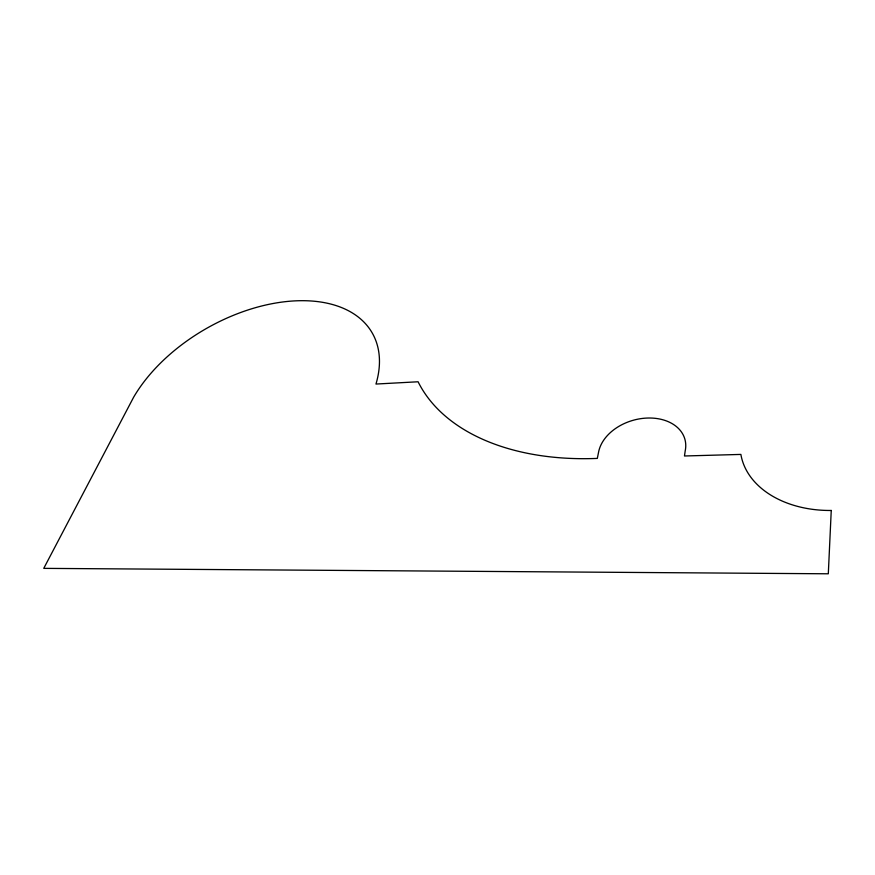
<?xml version="1.0" encoding="UTF-8"?>
<svg xmlns="http://www.w3.org/2000/svg" width="875" height="875" viewBox="0 0 875 875"><rect width="100%" height="100%" fill="white"/><g stroke="black" fill="none" stroke-linecap="round" stroke-linejoin="round"><path stroke-width="1.31" d="M831.25 510.464L828.308 573.792L43.75 568.367L133.667 397.152A141.444 86.002 -29.6 0 1 294.47 300.902A141.444 86.002 -29.6 0 1 375.966 384.048L418.086 381.773A238.394 150.686 -16.1 0 0 597.319 458.402L598.522 452.43A44.592 32.189 -15.6 0 1 648.342 418.02A44.592 32.189 -15.6 0 1 685.212 450.866L684.469 455.984L740.884 454.42A97.223 69.103 -6.3 0 0 831.25 510.464"/></g></svg>
